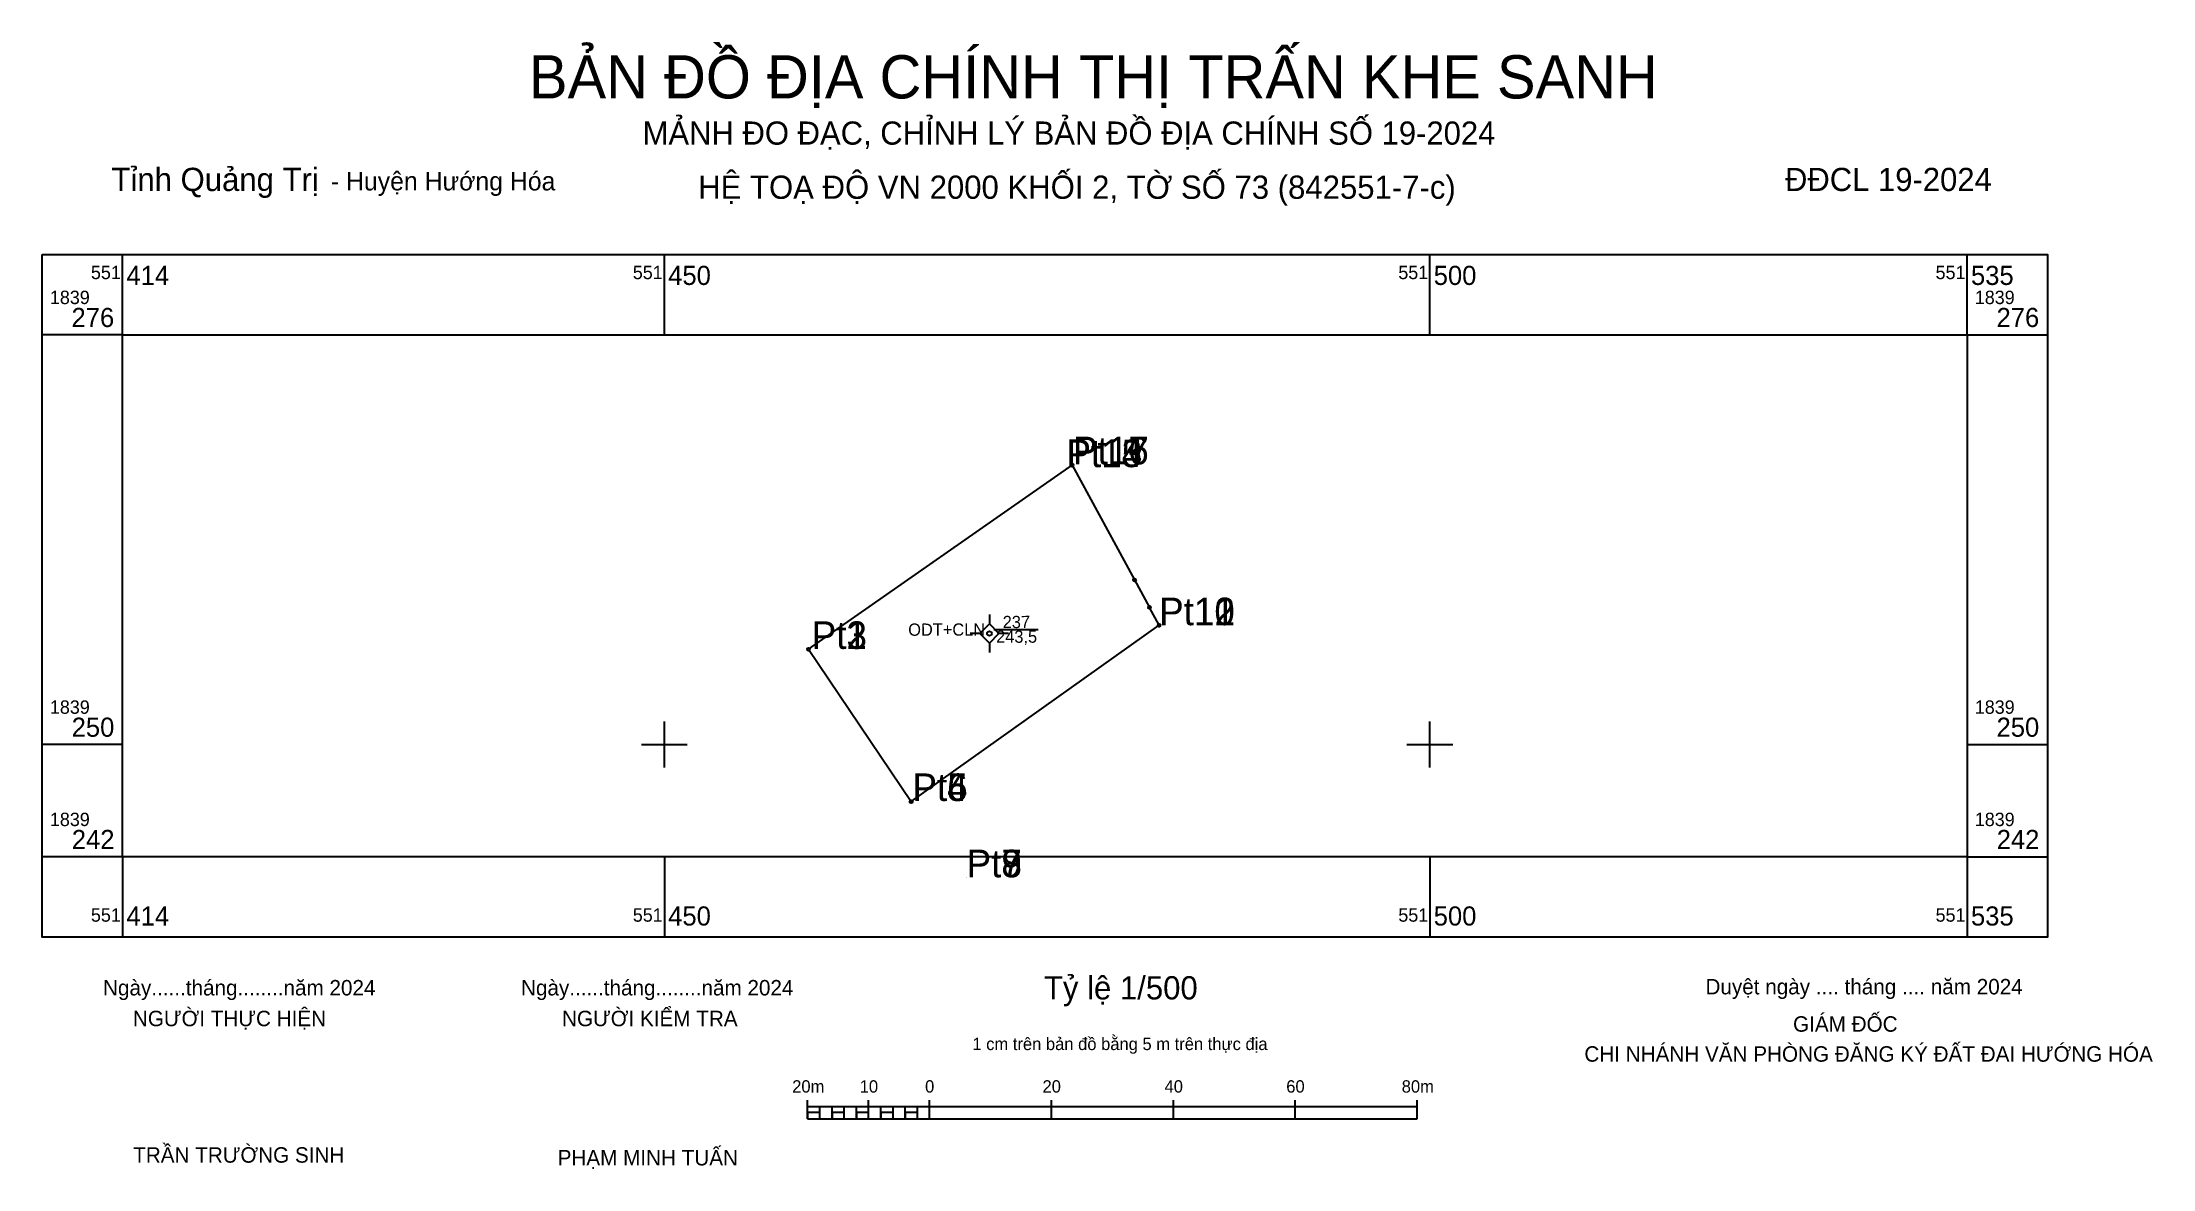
# Model space of a CAD drawing. Extents: x 551409 to 551547, y 1839222 to 1839296.
import ezdxf

# ---------------------------------------------------------------- set-up
doc = ezdxf.new("R2010")
doc.units = 0
for name, color, linetype in [('Level 10', 7, 'Continuous'), ('Level 11', 7, 'Continuous'), ('Level 12', 7, 'Continuous'), ('Level 13', 7, 'Continuous'), ('Level 16', 7, 'Continuous'), ('Level 2', 7, 'Continuous'), ('Level 20', 7, 'Continuous'), ('Level 4', 7, 'Continuous'), ('Level 63', 7, 'Continuous'), ('Level 7', 7, 'Continuous')]:
    doc.layers.add(name, color=color, linetype=linetype)

msp = doc.modelspace()

# ---------------------------------------------------------------- linework, layer by layer
at = {"layer": 'Level 10'}
for p, q in [((551459.42, 1839256.22), (551476.63, 1839268.25)), ((551476.63, 1839268.25), (551480.71, 1839260.75)), ((551480.71, 1839260.75), (551481.69, 1839258.95)), ((551459.42, 1839256.22), (551466.12, 1839246.26))]:
    msp.add_line(p, q, dxfattribs=at)
msp.add_lwpolyline([(551466.12, 1839246.26), (551482.32, 1839257.79), (551481.69, 1839258.95)], dxfattribs=at)
at = {"layer": 'Level 11'}
for p, q in [((551471.23, 1839258.5), (551471.23, 1839257.88)), ((551470.6, 1839257.25), (551469.98, 1839257.25)), ((551471.23, 1839257.88), (551470.6, 1839257.25)), ((551470.6, 1839257.25), (551471.23, 1839256.62)), ((551471.85, 1839257.25), (551471.23, 1839257.88)), ((551471.23, 1839256.62), (551471.85, 1839257.25)), ((551472.48, 1839257.25), (551471.85, 1839257.25)), ((551471.23, 1839256.62), (551471.23, 1839256))]:
    msp.add_line(p, q, dxfattribs=at)
msp.add_circle((551471.23, 1839257.25), 0.15, dxfattribs=at)
at = {"layer": 'Level 13'}
msp.add_line((551471.52, 1839257.51), (551474.42, 1839257.52), dxfattribs=at)
at = {"layer": 'Level 16'}
for centre in [(551476.63, 1839268.25), (551476.63, 1839268.25), (551480.71, 1839260.75), (551480.71, 1839260.75), (551481.69, 1839258.95), (551481.69, 1839258.95), (551482.32, 1839257.79), (551459.42, 1839256.22), (551459.42, 1839256.22), (551466.12, 1839246.26), (551466.12, 1839246.26)]:
    msp.add_circle(centre, 0.1, dxfattribs=at)
at = {"layer": 'Level 2'}
for p, q in [((551459.36, 1839225.53), (551459.36, 1839226.74)), ((551463.34, 1839225.53), (551463.34, 1839226.74)), ((551467.32, 1839225.53), (551467.32, 1839226.74)), ((551475.29, 1839225.53), (551475.29, 1839226.74)), ((551483.25, 1839225.53), (551483.25, 1839226.74)), ((551491.21, 1839225.53), (551491.21, 1839226.74)), ((551499.17, 1839225.53), (551499.17, 1839226.74)), ((551459.36, 1839226.34), (551499.17, 1839226.34)), ((551459.36, 1839225.53), (551499.17, 1839225.53)), ((551460.16, 1839225.53), (551460.16, 1839226.34)), ((551460.96, 1839225.53), (551460.96, 1839226.34)), ((551461.75, 1839225.53), (551461.75, 1839226.34)), ((551462.55, 1839225.53), (551462.55, 1839226.34)), ((551464.14, 1839225.53), (551464.14, 1839226.34)), ((551464.94, 1839225.53), (551464.94, 1839226.34)), ((551465.73, 1839225.53), (551465.73, 1839226.34)), ((551466.53, 1839225.53), (551466.53, 1839226.34))]:
    msp.add_line(p, q, dxfattribs=at)
for points in [[(551459.36, 1839225.53), (551460.16, 1839225.53), (551460.16, 1839225.94), (551459.36, 1839225.94)], [(551460.96, 1839225.53), (551461.75, 1839225.53), (551461.75, 1839225.94), (551460.96, 1839225.94)], [(551462.55, 1839225.53), (551463.34, 1839225.53), (551463.34, 1839225.94), (551462.55, 1839225.94)], [(551464.14, 1839225.53), (551464.94, 1839225.53), (551464.94, 1839225.94), (551464.14, 1839225.94)], [(551465.73, 1839225.53), (551466.53, 1839225.53), (551466.53, 1839225.94), (551465.73, 1839225.94)]]:
    msp.add_lwpolyline(points, close=True, dxfattribs=at)
at = {"layer": 'Level 20'}
for centre in [(551476.63, 1839268.25), (551480.71, 1839260.75), (551480.71, 1839260.75), (551481.69, 1839258.95), (551481.69, 1839258.95), (551482.32, 1839257.79), (551459.42, 1839256.22)]:
    msp.add_circle(centre, 0.1, dxfattribs=at)
at = {"layer": 'Level 63'}
for p, q in [((551414.62, 1839276.78), (551414.62, 1839282.03)), ((551450, 1839276.78), (551450, 1839282.03)), ((551500, 1839276.78), (551500, 1839282.03)), ((551535.09, 1839276.78), (551535.09, 1839282.03)), ((551414.62, 1839276.78), (551409.37, 1839276.78)), ((551535.09, 1839276.78), (551540.34, 1839276.78)), ((551450, 1839248.5), (551450, 1839251.5)), ((551500, 1839248.5), (551500, 1839251.5)), ((551414.62, 1839250), (551409.37, 1839250)), ((551448.5, 1839250), (551451.5, 1839250)), ((551498.5, 1839250), (551501.5, 1839250)), ((551535.09, 1839250), (551540.34, 1839250)), ((551414.62, 1839242.66), (551409.37, 1839242.66)), ((551414.62, 1839242.66), (551414.62, 1839237.41)), ((551450, 1839242.66), (551450, 1839237.41)), ((551500, 1839242.66), (551500, 1839237.41)), ((551535.09, 1839242.66), (551535.09, 1839237.41)), ((551535.09, 1839242.66), (551540.34, 1839242.66))]:
    msp.add_line(p, q, dxfattribs=at)
for points in [[(551409.37, 1839282.03), (551540.34, 1839282.03), (551540.34, 1839237.41), (551409.37, 1839237.41), (551409.37, 1839282.03)], [(551414.62, 1839276.78), (551535.09, 1839276.78), (551535.09, 1839242.66), (551414.62, 1839242.66), (551414.62, 1839276.78)]]:
    msp.add_lwpolyline(points, dxfattribs=at)
at = {"layer": 'Level 7'}
for p, q in [((551476.25, 1839268.13), (551476.25, 1839268.13)), ((551476.25, 1839268.13), (551476.25, 1839268.13)), ((551476.26, 1839268.13), (551476.26, 1839268.13)), ((551476.69, 1839268.31), (551476.69, 1839268.31)), ((551476.69, 1839268.3), (551476.69, 1839268.3)), ((551482.31, 1839257.79), (551482.31, 1839257.79)), ((551482.32, 1839257.79), (551482.32, 1839257.79)), ((551482.32, 1839257.79), (551482.32, 1839257.79)), ((551459.62, 1839256.25), (551459.62, 1839256.25)), ((551459.62, 1839256.24), (551459.62, 1839256.24)), ((551459.62, 1839256.24), (551459.62, 1839256.24)), ((551466.19, 1839246.29), (551466.19, 1839246.29)), ((551466.2, 1839246.3), (551466.2, 1839246.3)), ((551466.2, 1839246.3), (551466.2, 1839246.3)), ((551469.74, 1839241.32), (551469.74, 1839241.32)), ((551469.74, 1839241.31), (551469.74, 1839241.31)), ((551469.74, 1839241.31), (551469.74, 1839241.31))]:
    msp.add_line(p, q, dxfattribs=at)

# ---------------------------------------------------------------- texts
at = {"layer": 'Level 12'}
for s, p in [('Pt15', (551476.25, 1839268.12)), ('Pt13', (551476.26, 1839268.13)), ('Pt14', (551476.26, 1839268.13)), ('Pt16', (551476.69, 1839268.3)), ('Pt17', (551476.69, 1839268.31)), ('Pt10', (551482.31, 1839257.79)), ('Pt12', (551482.32, 1839257.79)), ('Pt11', (551482.32, 1839257.79)), ('Pt2', (551459.62, 1839256.24)), ('Pt3', (551459.62, 1839256.24)), ('Pt1', (551459.62, 1839256.24)), ('Pt4', (551466.19, 1839246.3)), ('Pt6', (551466.2, 1839246.3)), ('Pt5', (551466.2, 1839246.3)), ('Pt9', (551469.74, 1839241.32)), ('Pt8', (551469.74, 1839241.31)), ('Pt7', (551469.74, 1839241.32))]:
    msp.add_text(s, height=1.8, dxfattribs=at).set_placement(p)
at = {"layer": 'Level 13'}
msp.add_text('237', height=0.8, rotation=0.1183, dxfattribs=at).set_placement((551472.1, 1839257.6))
at = {"layer": 'Level 2'}
for s, height, p in [('BẢN ĐỒ ĐỊA CHÍNH THỊ TRẤN KHE SANH', 2.827, (551441.16, 1839292.22)), ('MẢNH ĐO ĐẠC, CHỈNH LÝ BẢN ĐỒ ĐỊA CHÍNH SỐ 19-2024', 1.5143, (551448.58, 1839289.2)), ('Tỉnh Quảng Trị', 1.5185, (551413.89, 1839286.17)), ('- Huyện Hướng Hóa', 1.2116, (551428.22, 1839286.21)), ('HỆ TOẠ ĐỘ VN 2000 KHỐI 2, TỜ SỐ 73 (842551-7-c)', 1.5185, (551452.21, 1839285.66)), (' ĐĐCL 19-2024', 1.5143, (551522.63, 1839286.17)), ('Tỷ lệ 1/500', 1.5189, (551474.79, 1839233.33)), ('Ngày......tháng........năm 2024', 1.0099, (551413.34, 1839233.59)), ('Ngày......tháng........năm 2024', 1.0099, (551440.64, 1839233.59)), ('Duyệt ngày .... tháng .... năm 2024', 1.0099, (551518, 1839233.66)), ('NGƯỜI THỰC HIỆN', 1.0099, (551415.29, 1839231.58)), ('NGƯỜI KIỂM TRA', 1.0099, (551443.32, 1839231.58)), ('GIÁM ĐỐC', 1.01, (551523.72, 1839231.22)), ('1 cm trên bản đồ bằng 5 m trên thực địa', 0.8078, (551470.12, 1839230.02)), ('CHI NHÁNH VĂN PHÒNG ĐĂNG KÝ ĐẤT ĐAI HƯỚNG HÓA', 1.0099, (551510.09, 1839229.26)), ('20m', 0.808, (551458.35, 1839227.24)), ('10', 0.808, (551462.76, 1839227.24)), ('0', 0.808, (551467.03, 1839227.24)), ('20', 0.808, (551474.7, 1839227.24)), ('40', 0.808, (551482.67, 1839227.24)), ('60', 0.808, (551490.62, 1839227.24)), ('80m', 0.808, (551498.16, 1839227.24)), ('TRẦN TRƯỜNG SINH', 1.0099, (551415.31, 1839222.66)), ('PHẠM MINH TUẤN', 1.0099, (551443.03, 1839222.48))]:
    msp.add_text(s, height=height, dxfattribs=at).set_placement(p)
msp.add_text('ODT+CLN', height=0.8, rotation=0.1183, dxfattribs=at).set_placement((551465.93, 1839257.1))
at = {"layer": 'Level 4'}
msp.add_text('243,5', height=0.8, rotation=0.1183, dxfattribs=at).set_placement((551471.67, 1839256.64))
at = {"layer": 'Level 63'}
for s, height, p in [('551', 0.875, (551412.55, 1839280.41)), ('414', 1.25, (551414.87, 1839280.03)), ('551', 0.875, (551447.94, 1839280.41)), ('450', 1.25, (551450.25, 1839280.03)), ('551', 0.875, (551497.94, 1839280.41)), ('500', 1.25, (551500.25, 1839280.03)), ('551', 0.875, (551533.03, 1839280.41)), ('535', 1.25, (551535.34, 1839280.03)), ('1839', 0.875, (551409.87, 1839278.78)), ('1839', 0.875, (551535.59, 1839278.78)), ('276', 1.25, (551411.28, 1839277.28)), ('276', 1.25, (551537.01, 1839277.28)), ('1839', 0.875, (551409.87, 1839252)), ('250', 1.25, (551411.29, 1839250.5)), ('1839', 0.875, (551535.59, 1839252)), ('250', 1.25, (551537.01, 1839250.5)), ('1839', 0.875, (551409.87, 1839244.66)), ('1839', 0.875, (551535.59, 1839244.66)), ('242', 1.25, (551411.3, 1839243.16)), ('242', 1.25, (551537.02, 1839243.16)), ('551', 0.875, (551412.55, 1839238.41)), ('414', 1.25, (551414.87, 1839238.16)), ('551', 0.875, (551447.94, 1839238.41)), ('450', 1.25, (551450.25, 1839238.16)), ('551', 0.875, (551497.94, 1839238.41)), ('500', 1.25, (551500.25, 1839238.16)), ('551', 0.875, (551533.03, 1839238.41)), ('535', 1.25, (551535.34, 1839238.16))]:
    msp.add_text(s, height=height, dxfattribs=at).set_placement(p)

doc.saveas('drawing.dxf')
